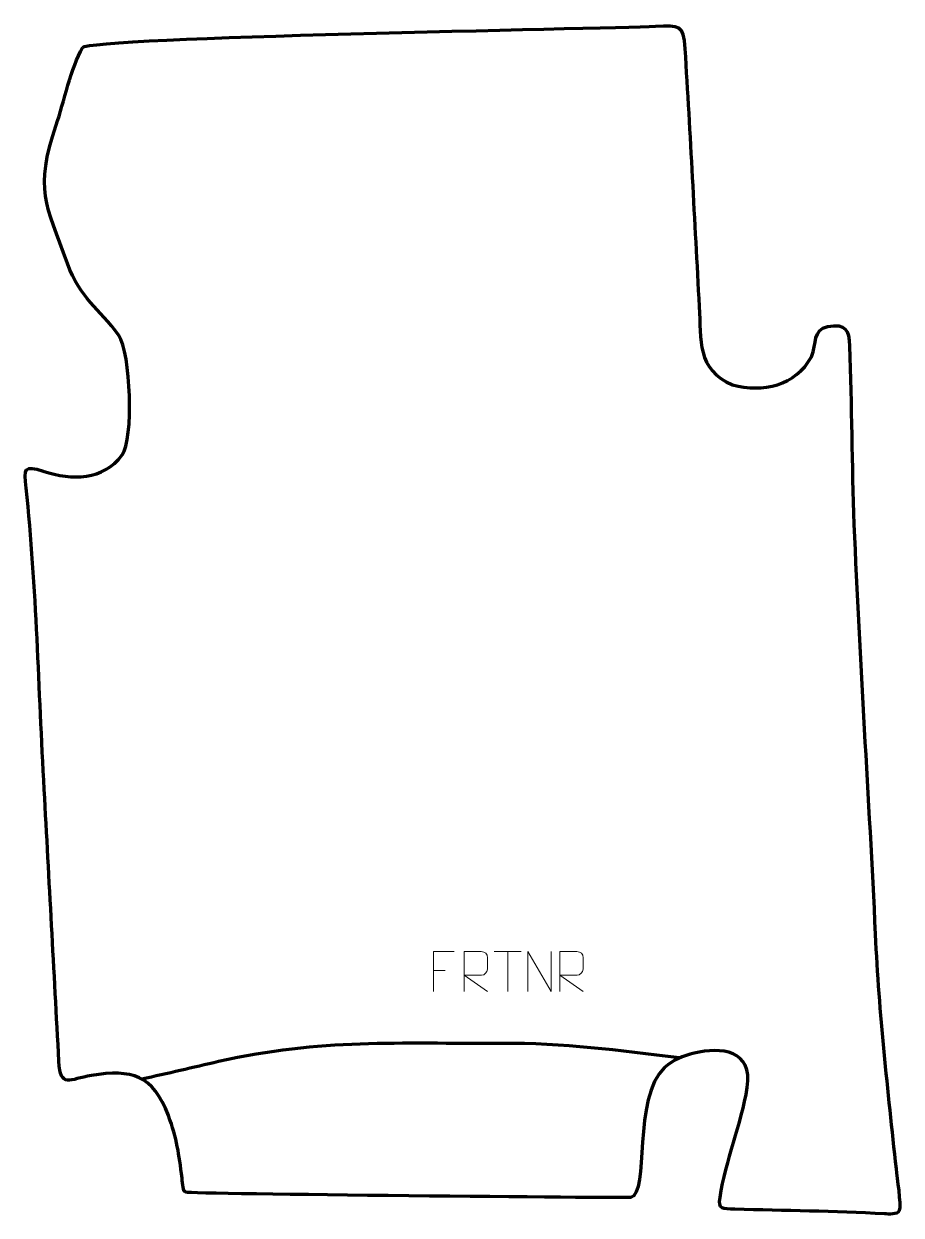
# Model space of a CAD drawing. Header units: millimetres. Extents: x -527 to 24, y 158 to 905.
import ezdxf

# ---------------------------------------------------------------- set-up
doc = ezdxf.new("R2010")
doc.units = ezdxf.units.MM
doc.header["$MEASUREMENT"] = 0
doc.layers.add('layer 2', color=7, linetype='Continuous')
doc.layers.add('layer 3', color=7, linetype='Continuous')

msp = doc.modelspace()

# ---------------------------------------------------------------- linework, layer by layer
at = {"layer": 'layer 2', "color": 140, "lineweight": 158}
msp.add_open_spline([(-115.4008, 256.1812), (-153.5109, 260.9134), (-188.2987, 265.5783), (-226.9443, 265.2985), (-226.9443, 265.2985), (-291.3077, 264.8327), (-340.2349, 268.4769), (-404.5453, 253.8986), (-404.5453, 253.8986), (-420.623, 250.2539), (-436.6104, 246.3238), (-452.737, 242.8768)], degree=3, knots=[0, 0, 0, 0, 0.25, 0.25, 0.25, 0.25, 0.5, 0.5, 0.5, 0.5, 1, 1, 1, 1], dxfattribs=at)
at = {"layer": 'layer 3', "color": 242, "lineweight": 158}
msp.add_open_spline([(-489.9567, 890.1385), (-497.0218, 877.7236), (-501.7211, 855.762), (-506.5081, 841.4613), (-506.5081, 841.4613), (-520.1459, 800.7196), (-512.966, 792.5087), (-499.4119, 754.7098), (-499.4119, 754.7098), (-491.3745, 732.2957), (-479.6725, 726.9551), (-467.2231, 709.4834), (-467.2231, 709.4834), (-459.5509, 698.7161), (-457.8021, 644.1745), (-465.0232, 634.6331), (-465.0232, 634.6331), (-477.3277, 618.375), (-496.2413, 618.4631), (-514.6202, 624.363), (-514.6202, 624.363), (-526.7824, 628.2672), (-526.6408, 626.3284), (-525.2669, 613.7146), (-525.2669, 613.7146), (-518.7483, 551.4148), (-517.4949, 487.2627), (-513.9895, 424.5679), (-513.9895, 424.5679), (-510.8099, 367.728), (-507.8813, 310.8857), (-504.7441, 254.0536), (-504.7441, 254.0536), (-503.7871, 236.7179), (-498.3152, 242.9205), (-484.2989, 245.1973), (-484.2989, 245.1973), (-458.6625, 249.2006), (-446.1421, 245.6038), (-436.0761, 220.0773), (-436.0761, 220.0773), (-430.5305, 205.3105), (-429.5278, 196.1003), (-427.5254, 180.8102), (-427.5254, 180.8102), (-427.0076, 176.8564), (-427.1207, 172.6606), (-425.2123, 171.8751), (-425.2123, 171.8751), (-422.5817, 170.7923), (-147.7155, 168.1925), (-146.0169, 168.5811), (-146.0169, 168.5811), (-134.202, 171.2841), (-145.1044, 231.4164), (-124.7208, 250.1631), (-124.7208, 250.1631), (-119.4321, 255.0271), (-113.0638, 257.5525), (-106.1956, 259.192), (-106.1956, 259.192), (-89.3478, 263.2138), (-69.146, 261.3033), (-72.9017, 237.6592), (-72.9017, 237.6592), (-76.6291, 214.1938), (-86.2613, 192.0909), (-89.9827, 168.5954), (-89.9827, 168.5954), (-91.2097, 160.8488), (-88.4254, 161.5034), (-80.7121, 161.2842), (-80.7121, 161.2842), (-49.2699, 160.3905), (-18.3465, 160.0054), (13.2009, 158.366), (13.2009, 158.366), (15.6134, 158.2407), (21.5208, 157.5213), (22.4922, 160.4802), (22.4922, 160.4802), (23.687, 164.1193), (20.9897, 181.4621), (20.4544, 186.5031), (20.4544, 186.5031), (15.1201, 236.1412), (9.7374, 283.82), (7.4238, 333.8136), (7.4238, 333.8136), (3.4212, 419.5054), (-2.4816, 505.3418), (-5.9527, 590.9846), (-5.9527, 590.9846), (-7.3792, 628.2991), (-7.3534, 665.61), (-8.6503, 702.8382), (-8.6503, 702.8382), (-9.0129, 713.2466), (-11.0749, 716.9075), (-22.2995, 715.2394), (-22.2995, 715.2394), (-31.9666, 712.9924), (-29.1298, 704.3754), (-32.5541, 696.1695), (-32.5541, 696.1695), (-42.8332, 677.7596), (-62.9134, 673.5602), (-82.2011, 678.4364), (-82.2011, 678.4364), (-104.6705, 688.4483), (-101.8512, 706.4261), (-103.026, 727.6304), (-103.026, 727.6304), (-106.0125, 781.5045), (-108.6764, 835.6451), (-112.0459, 889.4691), (-112.0459, 889.4691), (-113.0221, 905.0618), (-115.3036, 904.1484), (-130.4205, 903.5056), (-130.4205, 903.5056), (-164.6263, 902.0509), (-486.1386, 896.8476), (-489.9567, 890.1385)], degree=3, knots=[0, 0, 0, 0, 0.03125, 0.03125, 0.03125, 0.03125, 0.0625, 0.0625, 0.0625, 0.0625, 0.09375, 0.09375, 0.09375, 0.09375, 0.125, 0.125, 0.125, 0.125, 0.15625, 0.15625, 0.15625, 0.15625, 0.1875, 0.1875, 0.1875, 0.1875, 0.21875, 0.21875, 0.21875, 0.21875, 0.25, 0.25, 0.25, 0.25, 0.28125, 0.28125, 0.28125, 0.28125, 0.3125, 0.3125, 0.3125, 0.3125, 0.34375, 0.34375, 0.34375, 0.34375, 0.375, 0.375, 0.375, 0.375, 0.40625, 0.40625, 0.40625, 0.40625, 0.4375, 0.4375, 0.4375, 0.4375, 0.46875, 0.46875, 0.46875, 0.46875, 0.5, 0.5, 0.5, 0.5, 0.53125, 0.53125, 0.53125, 0.53125, 0.5625, 0.5625, 0.5625, 0.5625, 0.59375, 0.59375, 0.59375, 0.59375, 0.625, 0.625, 0.625, 0.625, 0.65625, 0.65625, 0.65625, 0.65625, 0.6875, 0.6875, 0.6875, 0.6875, 0.71875, 0.71875, 0.71875, 0.71875, 0.75, 0.75, 0.75, 0.75, 0.78125, 0.78125, 0.78125, 0.78125, 0.8125, 0.8125, 0.8125, 0.8125, 0.84375, 0.84375, 0.84375, 0.84375, 0.875, 0.875, 0.875, 0.875, 0.90625, 0.90625, 0.90625, 0.90625, 0.9375, 0.9375, 0.9375, 0.9375, 1, 1, 1, 1], dxfattribs=at)
at = {"layer": 'layer 3', "color": 250, "lineweight": 9}
for points, knots in [([(-256.7653, 322.9188), (-256.7653, 322.9188), (-269.6393, 322.9188), (-269.6393, 322.9188), (-269.6393, 322.9188), (-269.6393, 322.9188), (-269.6393, 297.9652), (-269.6393, 297.9652)], [0, 0, 0, 0, 0.33333333, 0.33333333, 0.33333333, 0.33333333, 1, 1, 1, 1]), ([(-250.5344, 297.9653), (-250.5344, 297.9653), (-250.5344, 322.9188), (-250.5344, 322.9188), (-250.5344, 322.9188), (-246.9396, 322.9188), (-243.3441, 322.9188), (-239.7489, 322.9188), (-239.7489, 322.9188), (-237.4236, 322.8811), (-235.8663, 321.3911), (-235.8704, 319.0247), (-235.8704, 319.0247), (-235.8708, 316.9892), (-235.8708, 313.9298), (-235.8704, 311.8938), (-235.8704, 311.8938), (-235.8769, 310.0183), (-237.6892, 308.0765), (-239.6987, 308.0574), (-239.6987, 308.0574), (-239.6987, 308.0574), (-250.5344, 308.0574), (-250.5344, 308.0574), (-250.5344, 308.0574), (-250.5344, 308.0574), (-235.8797, 297.9653), (-235.8797, 297.9653)], [0, 0, 0, 0, 0.125, 0.125, 0.125, 0.125, 0.25, 0.25, 0.25, 0.25, 0.375, 0.375, 0.375, 0.375, 0.5, 0.5, 0.5, 0.5, 0.625, 0.625, 0.625, 0.625, 0.75, 0.75, 0.75, 0.75, 1, 1, 1, 1]), ([(-210.5297, 297.9653), (-210.5297, 297.9653), (-210.5297, 322.9188), (-210.5297, 322.9188), (-210.5297, 322.9188), (-210.5297, 322.9188), (-195.8749, 297.9653), (-195.8749, 297.9653), (-195.8749, 297.9653), (-195.8749, 297.9653), (-195.8749, 322.9188), (-195.8749, 322.9188)], [0, 0, 0, 0, 0.25, 0.25, 0.25, 0.25, 0.5, 0.5, 0.5, 0.5, 1, 1, 1, 1]), ([(-190.5344, 297.9653), (-190.5344, 297.9653), (-190.5344, 322.9188), (-190.5344, 322.9188), (-190.5344, 322.9188), (-186.9396, 322.9188), (-183.3441, 322.9188), (-179.7489, 322.9188), (-179.7489, 322.9188), (-177.4236, 322.8811), (-175.8663, 321.3911), (-175.8704, 319.0247), (-175.8704, 319.0247), (-175.8708, 316.9892), (-175.8708, 313.9298), (-175.8704, 311.8938), (-175.8704, 311.8938), (-175.8769, 310.0183), (-177.6892, 308.0765), (-179.6987, 308.0574), (-179.6987, 308.0574), (-179.6987, 308.0574), (-190.5344, 308.0574), (-190.5344, 308.0574), (-190.5344, 308.0574), (-190.5344, 308.0574), (-175.8797, 297.9653), (-175.8797, 297.9653)], [0, 0, 0, 0, 0.125, 0.125, 0.125, 0.125, 0.25, 0.25, 0.25, 0.25, 0.375, 0.375, 0.375, 0.375, 0.5, 0.5, 0.5, 0.5, 0.625, 0.625, 0.625, 0.625, 0.75, 0.75, 0.75, 0.75, 1, 1, 1, 1])]:
    msp.add_open_spline(points, degree=3, knots=knots, dxfattribs=at)
for points in [[(-231.6959, 322.8953), (-231.6959, 322.8953), (-214.7087, 322.8953), (-214.7087, 322.8953)], [(-223.2021, 297.9653), (-223.2021, 297.9653), (-223.2021, 322.9188), (-223.2021, 322.9188)], [(-269.6393, 311.0391), (-269.6393, 311.0391), (-262.4712, 311.0391), (-262.4712, 311.0391)]]:
    msp.add_open_spline(points, degree=3, dxfattribs=at)

doc.saveas('drawing.dxf')
